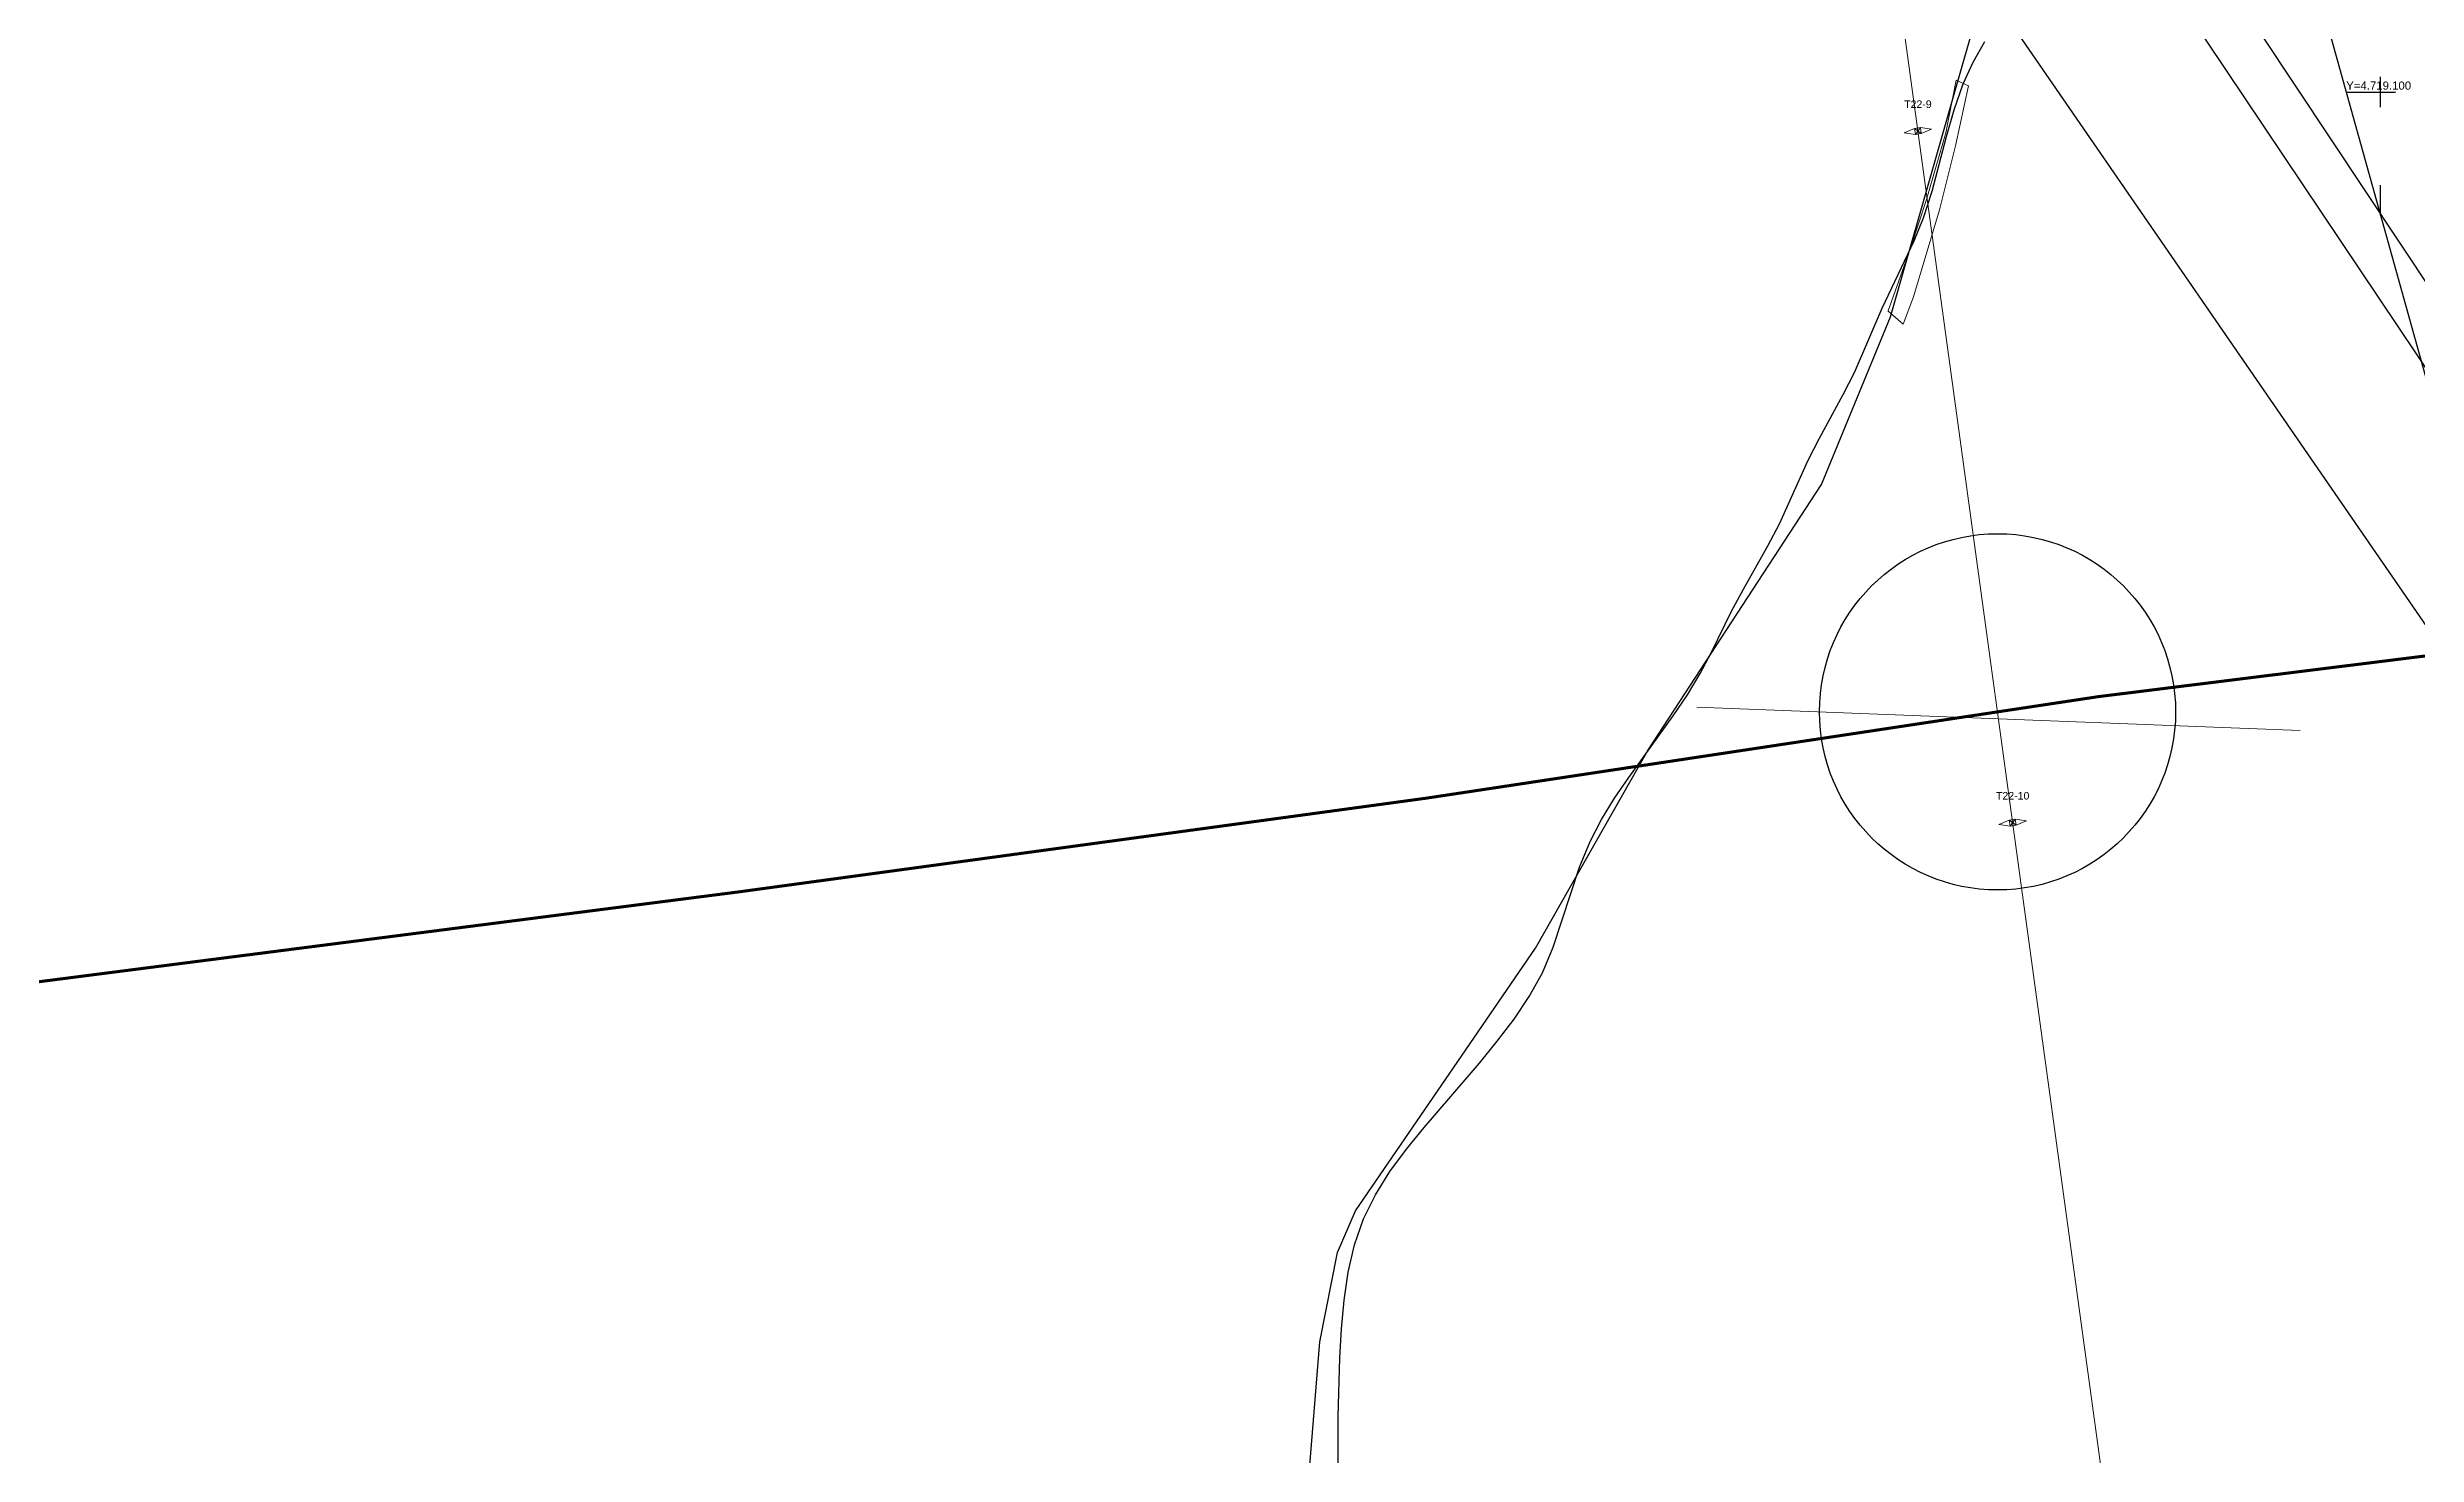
# Model space of a CAD drawing. Header units: metres. Extents: x -4 to 509425, y 7549 to 4732445.
# Drawn here: x 480327 to 481112, y 4718649 to 4719115 of the extents above; entities that cross this region are included whole.
import ezdxf
from ezdxf.enums import TextEntityAlignment as Align

# ---------------------------------------------------------------- set-up
doc = ezdxf.new("R2010")
doc.units = ezdxf.units.M
doc.header["$LTSCALE"] = 0.01
doc.header["$MEASUREMENT"] = 0
doc.layers.get('0').update_dxf_attribs({"lineweight": 0})
for name, color, linetype in [('-- cruces', 6, 'Continuous'), ('-----caminos burgos', 2, 'Continuous'), ('322308300149-PRV-PLA-PT-URB-220600-XREF_VIALES_1000$0$C-G-GRID-IMPAR', 252, 'Continuous'), ('322308300149-PRV-PLA-PT-URB-220600-XREF_VIALES_1000$0$C-ROAD-FRAIM-IMPAR', 6, 'Continuous'), ('_00_LE_BURGOS', 1, 'Continuous'), ('cauces CHE', 4, 'Continuous'), ('Lineas electricas aereas', 30, 'Continuous')]:
    doc.layers.add(name, color=color, linetype=linetype)
for name, color, linetype, lineweight in [('Apoyos__ptw_', 7, 'Continuous', 0), ('Cañada real vía verde camino o similar__ptw_', 32, 'Continuous', 0), ('Denominación apoyos__ptw_', 7, 'Continuous', 0), ('LEAR TRAMOS AEREOS', 2, 'Continuous', 0), ('Línea eléctrica__ptw_', 1, 'Continuous', 0)]:
    doc.layers.add(name, color=color, linetype=linetype, lineweight=lineweight)
doc.styles.add('322308300149-PRV-PLA-PT-URB-220600-XREF_VIALES_1000$0$Standard', font='arial.ttf')
doc.styles.get("Standard").update_dxf_attribs({"font": 'arial.ttf'})

# ---------------------------------------------------------------- blocks, each defined once
blk = doc.blocks.new('veintidos')
at = {"layer": 'Apoyos__ptw_', "linetype": 'Continuous', "flags": 128}
for points in [[(480951.29, 4719087.74), (480947.59, 4719088.24), (480947.86, 4719086.26), (480945.61, 4719087.97), (480945.88, 4719085.99), (480942.18, 4719086.49), (480945.61, 4719087.97), (480947.59, 4719088.24), (480945.88, 4719085.99), (480947.86, 4719086.26)], [(480982.68, 4718858.72), (480978.98, 4718859.23), (480979.25, 4718857.24), (480977, 4718858.95), (480977.27, 4718856.97), (480973.57, 4718857.47), (480977, 4718858.95), (480978.98, 4718859.23), (480977.27, 4718856.97), (480979.25, 4718857.24)]]:
    blk.add_lwpolyline(points, close=True, dxfattribs=at)
at = {"layer": 'Cañada real vía verde camino o similar__ptw_', "linetype": 'Continuous', "flags": 128}
blk.add_lwpolyline([(480936.93, 4719027.59), (480944.46, 4719049), (480949.6, 4719064.42), (480955.94, 4719086.51), (480959.37, 4719103.98), (480963.48, 4719102.1), (480959.19, 4719082.23), (480953.88, 4719060.99), (480945.32, 4719032.21), (480941.89, 4719023.14), (480936.76, 4719027.59), (480936.93, 4719027.59)], dxfattribs=at)
blk.add_lwpolyline([(480936.93, 4719027.59), (480944.46, 4719049), (480949.6, 4719064.42), (480955.94, 4719086.51), (480959.37, 4719103.98), (480963.48, 4719102.1), (480959.19, 4719082.23), (480953.88, 4719060.99), (480945.32, 4719032.21), (480941.89, 4719023.14), (480936.76, 4719027.59), (480936.93, 4719027.59)], dxfattribs=at)
at = {"layer": 'Línea eléctrica__ptw_', "linetype": 'Continuous', "flags": 128}
blk.add_lwpolyline([(481073.34, 4718888.65), (480873.49, 4718896.31)], dxfattribs=at)
at = {"layer": 'Denominación apoyos__ptw_', "linetype": 'Continuous', "char_height": 2.5, "attachment_point": 8, "line_spacing_factor": 0.5}
for s, insert in [('T22-9', (480946.74, 4719094.71)), ('T22-10', (480978.13, 4718865.7))]:
    blk.add_mtext(s, dxfattribs=dict(at, insert=insert))

msp = doc.modelspace()

# ---------------------------------------------------------------- linework, layer by layer
at = {"layer": '-- cruces'}
for points in [[(480412.757, 4720055.433), (483223.023, 4715866.265), (480749.508, 4719797.246)], [(480911.682, 4719342.924), (483223.023, 4715866.265), (480932.957, 4719187.715)]]:
    msp.add_lwpolyline(points, dxfattribs=at)
msp.add_circle((480973.112, 4718894.769), 58.984, dxfattribs=at)
at = {"layer": '-----caminos burgos'}
msp.add_polyline3d([(480728.721, 4718400.541, 704.435), (480741.8, 4718446.199, 702.718), (480744, 4718461.099, 702.119), (480741.4, 4718536.4, 699.463), (480745.9, 4718581.199, 697.593), (480742.5, 4718611.099, 696.763), (480748.6, 4718686.2, 694.655), (480754.5, 4718715.699, 693.689), (480760.4, 4718729.599, 693.064), (480820, 4718816.499, 690.336), (480857.3, 4718881.999, 688.93), (480914.8, 4718970.099, 687.348), (480937.7, 4719025.599, 686.693), (480970.8, 4719141.499, 684.055), (480981.7, 4719163.7, 683.426), (480990.2, 4719168.299, 683.348), (481005.2, 4719167.699, 683.23), (481094.6, 4719155.699, 682.019), (481109.8, 4719155.699, 681.849), (481122.7, 4719093.399, 681.991), (481144.578, 4718955.853, 684.859)], dxfattribs=at)
at = {"layer": '322308300149-PRV-PLA-PT-URB-220600-XREF_VIALES_1000$0$C-G-GRID-IMPAR', "lineweight": -3, "flags": 128}
for points in [[(481100, 4719095), (481100, 4719105)], [(481088.627, 4719100), (481105, 4719100)], [(481100, 4719059.223), (481100, 4719069.223)]]:
    msp.add_lwpolyline(points, dxfattribs=at)
at = {"layer": '322308300149-PRV-PLA-PT-URB-220600-XREF_VIALES_1000$0$C-ROAD-FRAIM-IMPAR', "lineweight": -3, "flags": 128}
msp.add_lwpolyline([(480925.439, 4719685.092), (481126.931, 4718962.665), (481367.74, 4719029.829), (481166.248, 4719752.256), (480925.439, 4719685.092)], dxfattribs=at)
at = {"layer": '_00_LE_BURGOS', "color": 2, "linetype": 'Continuous', "const_width": 1}
msp.add_lwpolyline([(478733.4, 4717693.2), (478942.564, 4717909.984), (479074.7, 4718046.899), (479230.328, 4718210.365), (479400.765, 4718382.914), (479552.285, 4718540.544), (479701.769, 4718620.377), (479869.174, 4718674.957), (480047.985, 4718752.347), (480178.939, 4718785.585), (480323.4, 4718805.299), (480556.4, 4718835.2), (480783.9, 4718866.199), (481006.391, 4718899.794), (481224.3, 4718926.9), (481437.2, 4718957.499), (481597.8, 4718941.799), (481766.078, 4718929.368)], dxfattribs=at)
msp.add_lwpolyline([(478733.4, 4717693.2), (478942.564, 4717909.984), (479074.7, 4718046.899), (479230.328, 4718210.365), (479400.765, 4718382.914), (479552.285, 4718540.544), (479701.769, 4718620.377), (479869.174, 4718674.957), (480047.985, 4718752.347), (480178.939, 4718785.585), (480323.4, 4718805.299), (480556.4, 4718835.2), (480783.9, 4718866.199), (481006.391, 4718899.794), (481224.3, 4718926.9), (481437.2, 4718957.499), (481597.8, 4718941.799), (481766.078, 4718929.368)], dxfattribs=at)
at = {"layer": 'cauces CHE'}
msp.add_lwpolyline([(480754.665, 4718641.723), (480754.696, 4718661.407), (480755.175, 4718680.906), (480755.735, 4718690.523), (480756.636, 4718699.998), (480758.02, 4718709.274), (480760.071, 4718718.273), (480763.034, 4718726.894), (480767.006, 4718734.891), (480771.837, 4718742.533), (480777.275, 4718749.923), (480783.114, 4718757.147), (480801.444, 4718778.481), (480807.357, 4718785.675), (480812.93, 4718793.009), (480817.99, 4718800.555), (480822.333, 4718808.399), (480825.939, 4718816.906), (480834.652, 4718843.298), (480838.135, 4718851.856), (480841.916, 4718859.129), (480846.244, 4718866.176), (480850.94, 4718873.071), (480865.699, 4718893.479), (480870.357, 4718900.39), (480874.632, 4718907.461), (480878.226, 4718914.309), (480885.03, 4718928.165), (480888.934, 4718935.393), (480897.03, 4718949.732), (480900.829, 4718957.007), (480910.429, 4718978.07), (480914.17, 4718985.378), (480922.019, 4718999.852), (480925.704, 4719007.194), (480934.873, 4719028.502), (480945.467, 4719050.766), (480948.586, 4719058.356), (480951.469, 4719067.202), (480956.197, 4719085.246), (480958.693, 4719094.139), (480961.723, 4719102.722), (480965.059, 4719109.927), (480968.873, 4719116.789)], dxfattribs=at)
at = {"layer": 'LEAR TRAMOS AEREOS'}
msp.add_lwpolyline([(479999.532, 4720412.989), (480318.726, 4720099.483), (480678.371, 4719931.003), (480884.093, 4719544.191), (481062.712, 4718241.102)], dxfattribs=at)
at = {"layer": 'Lineas electricas aereas'}
msp.add_polyline3d([(478733.4, 4717693.2, 705.3), (478942.564, 4717909.984, 712.993), (479074.7, 4718046.899, 715.5), (479230.328, 4718210.365, 709.22), (479400.765, 4718382.914, 702.6), (479552.285, 4718540.544, 700.487), (479701.769, 4718620.377, 698.7), (479869.174, 4718674.957, 696.2), (480047.985, 4718752.347, 700.6), (480178.939, 4718785.585, 703.6), (480323.4, 4718805.299, 703.5), (480556.4, 4718835.2, 699.6), (480783.9, 4718866.199, 691.1), (481006.391, 4718899.794, 685.3), (481224.3, 4718926.9, 684.6), (481437.2, 4718957.499, 685.8), (481597.8, 4718941.799, 689.5), (481766.078, 4718929.368, 690.776)], dxfattribs=at)

# ---------------------------------------------------------------- block references
msp.add_blockref('veintidos', (0, 0))

# ---------------------------------------------------------------- texts
at = {"layer": '322308300149-PRV-PLA-PT-URB-220600-XREF_VIALES_1000$0$C-G-GRID-IMPAR', "style": '322308300149-PRV-PLA-PT-URB-220600-XREF_VIALES_1000$0$Standard'}
msp.add_text('Y=4.719.100', height=2.7, dxfattribs=at).set_placement((481088.628, 4719100), align=Align.BOTTOM_LEFT)

doc.saveas('drawing.dxf')
